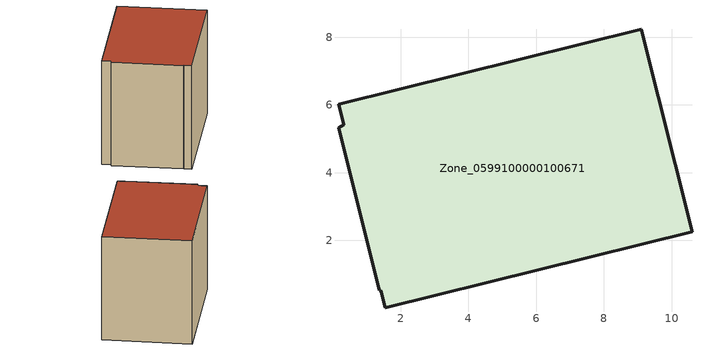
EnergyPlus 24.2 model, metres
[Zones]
Zone_0599100000100671
 floor ground (C_G): 1.37,0.53 0.16,5.33 0.32,5.41 0.18,6.02 9.1,8.24 10.6,2.26 1.54,0.01 1.42,0.54 z0
 wall outside (C_F): 9.1,8.24 0.18,6.02 0.32,5.41 0.16,5.33 1.37,0.53 1.42,0.54 1.54,0.01 10.6,2.26 9.1,8.24 z0:7.64
 roof outside (C_R): 0.16,5.33 1.37,0.53 1.42,0.54 1.54,0.01 10.6,2.26 9.1,8.24 0.18,6.02 0.32,5.41 z7.64
[BUILDING]
Pand.0599100000100671: North Axis=0; Terrain=City; Loads Convergence Tolerance Value=0.04; Temperature Convergence Tolerance Value=0.4; Solar Distribution=FullExterior; Maximum Number of Warmup Days=25; Minimum Number of Warmup Days=1
[Site:Location]
Rotterdam.The.Hague.AP_ZH_NLD Design_Conditions: Latitude=51.96; Longitude=4.45; Time Zone=1; Elevation=-4.5
[SITE:GROUNDTEMPERATURE:BUILDINGSURFACE]
18, 18, 18, 18, 18, 18, 18, 18, 18, 18, 18, 18
[MATERIAL] Thermal Absorptance=0.9; Solar Absorptance=0.7; Visible Absorptance=0.7
Name | Roughness | Thickness | Conductivity | Density | Specific Heat
G.TC.1965-1974 | MediumSmooth | 0.15 | 0.882353 | 540 | 1210
F.TC.1965-1974 | Rough | 0.3 | 0.697674 | 1920 | 840
R.TC.1965-1974 | MediumRough | 0.2 | 0.232558 | 1500 | 1000
[CONSTRUCTION]
C_G: G.TC.1965-1974
C_F: F.TC.1965-1974
C_R: R.TC.1965-1974
[ZONE]
Zone_0599100000100671: Type=1; Multiplier=1; Ceiling Height=Autocalculate; Volume=Autocalculate; Floor Area=autocalculate; Part of Total Floor Area=Yes
[ZONEINFILTRATION:DESIGNFLOWRATE]
Infil_Zone_0599100000100671: Zone or ZoneList or Space or SpaceList=Zone_0599100000100671; Schedule=AlwaysOn; Design Flow Rate Calculation Method=Flow/Area; Flow Rate per Floor Area=0.003; Constant Term Coefficient=1; Temperature Term Coefficient=0; Velocity Term Coefficient=0; Velocity Squared Term Coefficient=0
[HVACTEMPLATE:ZONE:IDEALLOADSAIRSYSTEM]
Zone_0599100000100671: Maximum Heating Supply Air Temperature=50; Minimum Cooling Supply Air Temperature=13; Maximum Heating Supply Air Humidity Ratio=0.0156; Minimum Cooling Supply Air Humidity Ratio=0.0077; Heating Limit=NoLimit; Cooling Limit=NoLimit; Dehumidification Control Type=ConstantSensibleHeatRatio; Cooling Sensible Heat Ratio=0.7; Dehumidification Setpoint=60; Humidification Control Type=None; Humidification Setpoint=30; Outdoor Air Method=None; Outdoor Air Flow Rate per Person=0.00944; Outdoor Air Flow Rate per Zone Floor Area=0; Outdoor Air Flow Rate per Zone=0; Demand Controlled Ventilation Type=None; Outdoor Air Economizer Type=NoEconomizer; Heat Recovery Type=None; Sensible Heat Recovery Effectiveness=0.7; Latent Heat Recovery Effectiveness=0.65
[ZONECONTROL:THERMOSTAT]
ThermostatControl_Zone_0599100000100671: Zone or ZoneList=Zone_0599100000100671; Control Type Schedule=DualSetpointControlType; Control 1=Thermostat_Zone_0599100000100671; Temperature Difference Between Cutout And Setpoint=0
[THERMOSTATSETPOINT:DUALSETPOINT]
Thermostat_Zone_0599100000100671: Heating Setpoint Temperature Schedule=HeatingSetpoint_Zone_0599100000100671; Cooling Setpoint Temperature Schedule=CoolingSetpoint_Zone_0599100000100671
[SCHEDULE:COMPACT]
HeatingSetpoint_Zone_0599100000100671: Through: 12/31, For: AllDays, Until: 24:00, 21
CoolingSetpoint_Zone_0599100000100671: Through: 12/31, For: AllDays, Until: 24:00, 24
DualSetpointControlType: Through: 12/31, For: AllDays, Until: 24:00, 4
AlwaysOn: Through: 12/31, For: AllDays, Until: 24:00, 1
